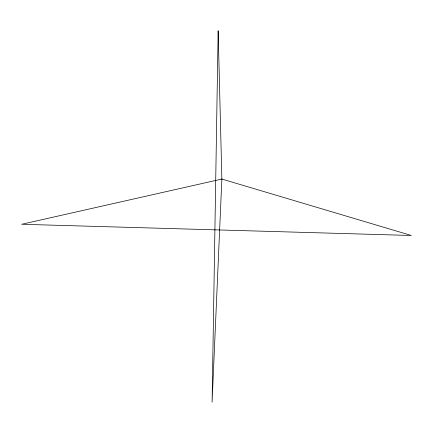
<?xml version="1.0" encoding="UTF-8"?>
<svg xmlns="http://www.w3.org/2000/svg" width="433" height="433" viewBox="0 0 433 433"><rect width="100%" height="100%" fill="white"/><g stroke="black" fill="none" stroke-linecap="round" stroke-linejoin="round"><path stroke-width="0.65" d="M218.151 30.851L212.094 402.149L221.864 179.056L218.151 30.851M221.864 179.056L21.65 224.278L411.35 235.482L221.864 179.056"/></g></svg>
